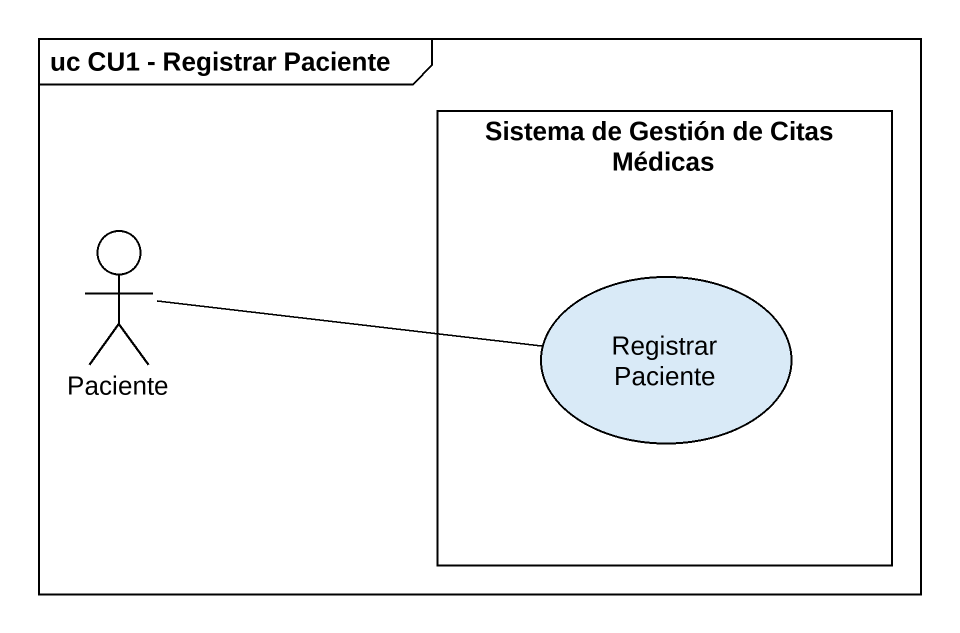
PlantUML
@startuml
mainframe uc CU1 - Registrar Paciente
rectangle "Sistema de Gestión de Citas Médicas" as Sistema_de_Gestión_de_Citas {
  usecase "Registrar Paciente" as Registrar_Paciente
}
actor Paciente
Paciente -right- Registrar_Paciente
@enduml
